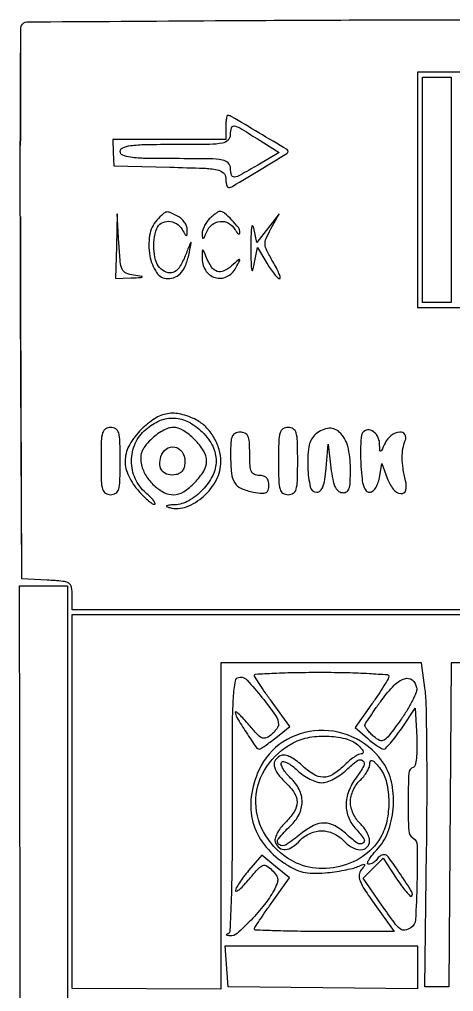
# Model space of a CAD drawing. Header units: inches. Extents: x 57 to 2760, y -193 to 2149.
# Drawn here: x 406.75 to 420.15, y 879.75 to 909.73 of the extents above; entities that cross this region are included whole.
import ezdxf

# ---------------------------------------------------------------- set-up
doc = ezdxf.new("R2010")
doc.units = ezdxf.units.IN
doc.header["$MEASUREMENT"] = 0
doc.set_wipeout_variables(frame=1)

# ---------------------------------------------------------------- blocks, each defined once
blk = doc.blocks.new('TG7-1H40CA')
blk.add_wipeout([(-0.386, 49.351), (148.648, 49.351), (148.648, -0.051), (-0.352, 0.023)])
for points in [[(147.02, 31.481), (1.203, 31.481), (1.203, 31.917, 0.045308), (1.179, 32.178, 0.211935), (1.096, 32.3, 0.114971), (0.916, 32.36, 0.009731), (0.426, 32.398), (-0.352, 32.443), (-0.39, 40.881, -0.000795), (-0.4, 44.129, -0.001282), (-0.396, 46.895, -0.000183), (-0.386, 49.351, -0.090476), (-0.358, 49.504, -0.30889), (-0.2, 49.613, -0.000184), (5.627, 49.652, -0.001327), (13.871, 49.682, -0.000244), (29.097, 49.689), (58.48, 49.689)], [(19.115, 29.852), (12.902, 29.852), (12.824, 19.86), (12.084, 19.86), (12.14, 24.079, 0.002564), (12.153, 25.751, 0.003313), (12.148, 27.287, 0.002518), (12.128, 28.573, 0.029179), (12.089, 29.075), (11.982, 29.852), (5.792, 29.852), (5.792, 19.782), (3.497, 19.794), (1.203, 19.806), (1.203, 31.333), (147.02, 31.333)]]:
    blk.add_lwpolyline(points, format="xyb")
for points in [[(11.862, 48.061), (11.862, 40.807), (25.629, 40.807), (25.629, 48.061), (11.862, 48.061)], [(12.898, 47.913), (12.898, 40.955), (12.01, 40.955), (12.01, 47.913), (12.898, 47.913)], [(1.055, 32.221), (1.055, -0.068), (-0.352, 0.023), (-0.389, 16.122), (-0.427, 32.221), (1.055, 32.221)], [(11.862, 21.118), (11.862, 19.789), (6.014, 19.86), (5.923, 21.118), (11.862, 21.118)]]:
    blk.add_lwpolyline(points)
for points in [[(5.94, 46.358), (5.94, 45.988), (2.451, 45.988), (2.469, 45.581), (2.487, 45.174), (4.213, 45.132, -0.003322), (5.267, 45.1, -0.038299), (5.678, 45.053, -0.133725), (5.867, 44.96, -0.215364), (5.94, 44.799, 0.028833), (5.946, 44.688, 0.045093), (5.966, 44.593, 0.056552), (5.995, 44.528, 0.268507), (6.029, 44.508, 0.135941), (6.153, 44.542, 0.001246), (6.983, 45.043, 0.000768), (7.829, 45.558, 0.261286), (7.865, 45.622, 0.263978), (7.835, 45.674, 0.000504), (6.964, 46.193, 0.000838), (6.109, 46.7, 0.134061), (6.003, 46.728, 0.337873), (5.979, 46.71, 0.024452), (5.959, 46.62, 0.026317), (5.945, 46.5, 0.016111)], [(6.916, 46.01), (7.594, 45.588), (6.926, 45.196, -0.005221), (6.389, 44.889, -0.099195), (6.206, 44.83, -0.367568), (6.117, 44.89, -0.068999), (6.088, 45.1, 0.206449), (6.018, 45.263, 0.14711), (5.838, 45.353, 0.039902), (5.442, 45.389, 0.003167), (4.386, 45.396, -0.004301), (3.465, 45.404, -0.028132), (3.004, 45.438, -0.065619), (2.76, 45.503, -0.303591), (2.683, 45.618, -0.303591), (2.76, 45.733, -0.065619), (3.004, 45.798, -0.028132), (3.465, 45.832, -0.004301), (4.386, 45.84, 0.003167), (5.442, 45.847, 0.039902), (5.838, 45.884, 0.14711), (6.018, 45.974, 0.206449), (6.088, 46.136, -0.06272), (6.115, 46.348, -0.385495), (6.199, 46.404, -0.097232), (6.372, 46.342, -0.004379)], [(2.564, 42.694), (2.535, 41.695), (3.016, 41.717, 0.001061), (3.328, 41.732, 0.189574), (3.357, 41.746, 0.607407), (3.352, 41.761, 0.001807), (3.097, 41.801, -0.067331), (2.867, 41.868, -0.18115), (2.747, 41.986, -0.085855), (2.686, 42.213, -0.00854), (2.645, 42.778), (2.592, 43.694)], [(3.816, 43.497, 0.144818), (3.591, 43.028, 0.086138), (3.598, 42.403, 0.098518), (3.806, 41.882, 0.253899), (4.151, 41.695, 0.109144), (4.386, 41.747, 0.112719), (4.574, 41.893, 0.084852), (4.717, 42.144, 0.038521), (4.819, 42.51, 0.001406), (4.875, 42.8, 0.648778), (4.863, 42.809, 0.165659), (4.841, 42.782, 0.000788), (4.71, 42.444, -0.038423), (4.539, 42.086, -0.131443), (4.359, 41.905, -0.200564), (4.16, 41.879, -0.107143), (3.937, 41.995, -0.14113), (3.8, 42.196, -0.053848), (3.729, 42.529, -0.051212), (3.729, 42.903, -0.066048), (3.809, 43.237, -0.168845), (3.951, 43.405, -0.142699), (4.177, 43.464, -0.128048), (4.418, 43.392, -0.126242), (4.596, 43.213, 0.005064), (4.693, 43.049, 0.25258), (4.725, 43.031, 0.408976), (4.746, 43.05, 0.008423), (4.751, 43.207, 0.097562), (4.732, 43.316, 0.058632), (4.67, 43.432, 0.055588), (4.579, 43.537, 0.063016), (4.469, 43.614, 0.016276), (4.226, 43.735, 0.152237), (4.111, 43.749, 0.149804), (4.008, 43.696, 0.015608)], [(5.432, 43.535, 0.048473), (5.344, 43.428, 0.039324), (5.271, 43.298, 0.040768), (5.222, 43.166, 0.077456), (5.209, 43.054, 0.035007), (5.22, 42.953, 0.522663), (5.247, 42.94, 0.154533), (5.286, 42.984, 0.010489), (5.352, 43.139, -0.129771), (5.52, 43.363, -0.147993), (5.768, 43.462, -0.14993), (6.027, 43.406, -0.133994), (6.224, 43.213, 0.025979), (6.283, 43.123, 0.095697), (6.332, 43.077, 0.336476), (6.363, 43.08, 0.203385), (6.38, 43.116, 0.170912), (6.331, 43.268, 0.028865), (6.129, 43.503, 0.02873), (5.902, 43.714, 0.174525), (5.754, 43.768, 0.136462), (5.706, 43.754, 0.020999), (5.623, 43.699, 0.022131), (5.528, 43.624, 0.017604)], [(6.717, 42.657, 0.003205), (6.721, 42.145, 0.044955), (6.741, 41.962, 0.770881), (6.772, 41.96, 0.032383), (6.819, 42.139), (6.919, 42.657), (7.207, 42.177, 0.015071), (7.325, 41.993, 0.021457), (7.441, 41.838, 0.018274), (7.544, 41.72, 0.203545), (7.6, 41.696, 0.49356), (7.624, 41.726, 0.02976), (7.583, 41.852, 0.026102), (7.505, 42.024, 0.013838), (7.392, 42.228, -0.015793), (7.207, 42.566, -0.103211), (7.157, 42.752, -0.11752), (7.188, 42.931, -0.023055), (7.334, 43.227), (7.589, 43.694), (6.904, 42.814), (6.809, 43.254, 0.158886), (6.773, 43.317, 0.594941), (6.741, 43.305, 0.03324), (6.721, 43.083, 0.005629)], [(5.209, 42.354, 0.146112), (5.314, 41.96, 0.18165), (5.61, 41.729, 0.191841), (5.973, 41.757, 0.159327), (6.252, 42.028, 0.002315), (6.372, 42.259, 0.430305), (6.364, 42.282, 0.292475), (6.335, 42.278, 0.001752), (6.119, 42.088, -0.074148), (5.88, 41.932, -0.188409), (5.677, 41.92, -0.165014), (5.501, 42.052, -0.054548), (5.347, 42.339, 0.002384), (5.258, 42.556, 0.274905), (5.235, 42.574, 0.431877), (5.217, 42.559, 0.003453)], [(3.335, 37.047, 0.063875), (2.976, 36.582, 0.11692), (2.836, 36.127, 0.1208), (2.918, 35.668, 0.070948), (3.214, 35.193, 0.017049), (3.372, 35.018, 0.022455), (3.527, 34.871, 0.020752), (3.664, 34.763, 0.158892), (3.741, 34.737, 0.517687), (3.761, 34.766, 0.077414), (3.721, 34.842, 0.036724), (3.62, 34.956, 0.016144), (3.472, 35.092, -0.110625), (3.147, 35.528, -0.105317), (3.032, 36.07, -0.105317), (3.147, 36.611, -0.110625), (3.472, 37.048, -0.07849), (3.906, 37.316, -0.110968), (4.353, 37.396, -0.109871), (4.793, 37.277, -0.075809), (5.211, 36.969, -0.034222), (5.404, 36.748, -0.050097), (5.538, 36.528, -0.055278), (5.617, 36.304, -0.056925), (5.644, 36.07, -0.118158), (5.537, 35.624, -0.072641), (5.224, 35.18, -0.072806), (4.797, 34.846, -0.120217), (4.36, 34.72, 0.009125), (4.182, 34.71, 0.114346), (4.118, 34.69, 0.615792), (4.12, 34.664, 0.037029), (4.212, 34.633, 0.154529), (4.729, 34.661, 0.093416), (5.257, 34.982, 0.088996), (5.653, 35.492, 0.121271), (5.792, 36.055, 0.074168), (5.736, 36.43, 0.05991), (5.572, 36.802, 0.060466), (5.326, 37.121, 0.079287), (5.03, 37.339, 0.059809), (4.559, 37.515, 0.102616), (4.141, 37.53, 0.099799), (3.744, 37.376, 0.054249)], [(2.091, 36.07, 0.006583), (2.099, 35.457, 0.063075), (2.139, 35.2, 0.183695), (2.229, 35.08, 0.142406), (2.387, 35.033, 0.142406), (2.546, 35.08, 0.183695), (2.636, 35.2, 0.063075), (2.675, 35.457, 0.006583), (2.683, 36.07, 0.006583), (2.675, 36.682, 0.063075), (2.636, 36.939, 0.183695), (2.546, 37.06, 0.142406), (2.387, 37.106, 0.142406), (2.229, 37.06, 0.183695), (2.139, 36.939, 0.063075), (2.099, 36.682, 0.006583)], [(3.625, 36.728, 0.031856), (3.444, 36.523, 0.077347), (3.346, 36.346, 0.090105), (3.315, 36.166, 0.055559), (3.341, 35.951, 0.081392), (3.482, 35.615, 0.067049), (3.73, 35.315, 0.0705), (4.033, 35.105, 0.116624), (4.335, 35.033, 0.144777), (4.639, 35.123, 0.05545), (4.984, 35.406, 0.0554), (5.26, 35.759, 0.139071), (5.348, 36.07, 0.139429), (5.258, 36.386, 0.057878), (4.98, 36.738, 0.057878), (4.628, 37.016, 0.139429), (4.312, 37.106, 0.089838), (4.166, 37.08, 0.036031), (3.982, 36.995, 0.034193), (3.792, 36.873, 0.036573)], [(6.09, 36.255, 0.023175), (6.118, 35.694, 0.114803), (6.218, 35.397, 0.15684), (6.422, 35.223, 0.055307), (6.795, 35.113, 0.018971), (7.059, 35.077, 0.130778), (7.187, 35.098, 0.223421), (7.251, 35.174, 0.067577), (7.272, 35.327, 0.07117), (7.254, 35.458, 0.125057), (7.199, 35.551, 0.125703), (7.106, 35.607, 0.072317), (6.976, 35.626, -0.102588), (6.823, 35.657, -0.188085), (6.734, 35.746, -0.090841), (6.69, 35.925, -0.013964), (6.68, 36.292, 0.013964), (6.67, 36.659, 0.090841), (6.627, 36.838, 0.188085), (6.537, 36.926, 0.102588), (6.384, 36.958, 0.1062), (6.23, 36.925, 0.190196), (6.141, 36.833, 0.087386), (6.099, 36.647, 0.012587)], [(7.568, 36.07, 0.006583), (7.576, 35.457, 0.063075), (7.616, 35.2, 0.183695), (7.706, 35.08, 0.142406), (7.865, 35.033, 0.142406), (8.023, 35.08, 0.183695), (8.113, 35.2, 0.063075), (8.153, 35.457, 0.006583), (8.161, 36.07, 0.006583), (8.153, 36.682, 0.063075), (8.113, 36.939, 0.183695), (8.023, 37.06, 0.142406), (7.865, 37.106, 0.142406), (7.706, 37.06, 0.183695), (7.616, 36.939, 0.063075), (7.576, 36.682, 0.006583)], [(8.682, 36.866, 0.163185), (8.503, 36.507, 0.044646), (8.472, 35.867, 0.044758), (8.55, 35.27, 0.351427), (8.753, 35.108, 0.204584), (8.858, 35.153, 0.098698), (8.938, 35.279, 0.054285), (8.998, 35.501, 0.016357), (9.04, 35.848), (9.105, 36.588), (9.188, 35.861, 0.017461), (9.241, 35.508, 0.05942), (9.31, 35.287, 0.102596), (9.404, 35.157, 0.150698), (9.53, 35.097, 0.152838), (9.661, 35.118, 0.195042), (9.741, 35.209, 0.073833), (9.78, 35.412, 0.01039), (9.789, 35.838, 0.061017), (9.705, 36.527, 0.145602), (9.445, 36.966, 0.235545), (9.08, 37.074, 0.153379)], [(10.145, 36.901, 0.073007), (10.118, 36.778, 0.01085), (10.104, 36.525, 0.012021), (10.102, 36.224, 0.010093), (10.114, 35.904, 0.013977), (10.146, 35.521, 0.052411), (10.198, 35.286, 0.101984), (10.274, 35.155, 0.213652), (10.38, 35.108, 0.165614), (10.473, 35.139, 0.079663), (10.561, 35.233, 0.062481), (10.633, 35.375, 0.041691), (10.681, 35.552), (10.762, 35.996), (10.925, 35.539, 0.07709), (11.108, 35.202, 0.199945), (11.343, 35.067, 0.382726), (11.494, 35.17, 0.123481), (11.492, 35.465, -0.023456), (11.413, 35.843, -0.038003), (11.386, 36.17, -0.044745), (11.409, 36.454, -0.060823), (11.483, 36.699, 0.246719), (11.47, 36.889, 0.291863), (11.311, 36.966, 0.135672), (11.047, 36.858, 0.116567), (10.858, 36.625, -0.002616), (10.745, 36.394, -0.260253), (10.716, 36.374, -0.427254), (10.696, 36.392, -0.004164), (10.687, 36.609, 0.123204), (10.621, 36.842, 0.139691), (10.455, 37.004, 0.203134), (10.272, 37.021, 0.227946)], [(4.682, 36.072, -0.053601), (4.664, 35.909, -0.091275), (4.612, 35.784, -0.106204), (4.525, 35.698, -0.09504), (4.407, 35.651, -0.101555), (4.161, 35.654, -0.166862), (3.986, 35.76, -0.160112), (3.908, 35.957, -0.092043), (3.94, 36.212, -0.16111), (4.109, 36.445, -0.205475), (4.366, 36.503, -0.197257), (4.593, 36.356, -0.152585)], [(10.973, 29.434, -0.131406), (10.953, 29.357, -0.006826), (10.82, 29.134, -0.010431), (10.651, 28.871, -0.007358), (10.451, 28.583), (9.93, 27.854), (10.312, 27.521, 0.014378), (10.467, 27.393, 0.018469), (10.617, 27.285, 0.01651), (10.746, 27.205, 0.130652), (10.814, 27.187, 0.20313), (10.88, 27.216, 0.013408), (11.024, 27.372, 0.017692), (11.188, 27.576, 0.012191), (11.361, 27.817), (11.788, 28.446), (11.833, 27.56, -0.014552), (11.841, 27.196, -0.027737), (11.823, 26.904, -0.029563), (11.785, 26.691, -0.258795), (11.722, 26.623, 0.310168), (11.589, 26.447, 0.011007), (11.568, 25.556, 0.011877), (11.587, 24.668, 0.247819), (11.718, 24.446, -0.257651), (11.849, 24.212, -0.007951), (11.841, 23.067, -0.008307), (11.796, 21.925, -0.234742), (11.653, 21.675, -0.10868), (11.471, 21.604, -0.209491), (11.323, 21.642, -0.069745), (11.145, 21.828, -0.005541), (10.752, 22.385), (10.185, 23.208), (10.491, 23.514), (10.797, 23.82), (11.203, 23.206, 0.011228), (11.363, 22.975, 0.019236), (11.508, 22.791, 0.014369), (11.63, 22.656, 0.420518), (11.672, 22.656, 0.350007), (11.686, 22.781, 0.007746), (11.332, 23.326, 0.008825), (10.962, 23.856, 0.240267), (10.814, 23.931, 0.101238), (10.762, 23.92, 0.052035), (10.703, 23.887, 0.048689), (10.647, 23.839, 0.052822), (10.603, 23.783, -0.071577), (10.556, 23.726, -0.052873), (10.49, 23.678, -0.053301), (10.415, 23.646, -0.076927), (10.345, 23.635, -0.47503), (10.316, 23.67, -0.081157), (10.352, 23.765, -0.040775), (10.451, 23.908, -0.018492), (10.603, 24.079, 0.10242), (10.943, 24.622, 0.067055), (11.106, 25.345, 0.066503), (11.073, 26.092, 0.096013), (10.835, 26.708, 0.133494), (9.971, 27.504, 0.130796), (8.817, 27.761, 0.134179), (7.709, 27.409, 0.14353), (6.968, 26.55, 0.073446), (6.729, 25.716, 0.098596), (6.779, 24.934, 0.101114), (7.122, 24.245, 0.080904), (7.732, 23.681, 0.028386), (8.052, 23.494, 0.058248), (8.323, 23.394, 0.056438), (8.616, 23.357, 0.025167), (9.004, 23.371, 0.01262), (9.298, 23.405, 0.0122), (9.593, 23.453, 0.012204), (9.851, 23.509, 0.043065), (10.011, 23.562, -0.00715), (10.183, 23.633, -0.283019), (10.221, 23.627, -0.390749), (10.225, 23.593, -0.009716), (10.123, 23.463, 0.150776), (10.06, 23.306, 0.114339), (10.087, 23.121, 0.052884), (10.223, 22.857, 0.009501), (10.538, 22.399), (11.138, 21.562), (8.983, 21.562, -0.003204), (8.157, 21.567, -0.005341), (7.461, 21.584, -0.001145), (6.857, 21.606, -0.402906), (6.828, 21.636, -0.142974), (6.843, 21.686, -0.002861), (6.987, 21.909, -0.006551), (7.162, 22.169, -0.004324), (7.37, 22.463), (7.911, 23.216), (7.481, 23.567), (7.05, 23.917), (6.647, 23.443, 0.014208), (6.493, 23.25, 0.018196), (6.362, 23.064, 0.016255), (6.266, 22.904, 0.128105), (6.244, 22.82, 0.572248), (6.276, 22.802, 0.050088), (6.371, 22.868, 0.02866), (6.51, 23.002, 0.013207), (6.676, 23.19, -0.010058), (6.95, 23.506, -0.118224), (7.083, 23.597, -0.237177), (7.202, 23.585, -0.053339), (7.366, 23.454, -0.039535), (7.498, 23.301, -0.135441), (7.544, 23.179, -0.119455), (7.524, 23.042, -0.027596), (7.425, 22.829, -0.044231), (7.138, 22.39, -0.025118), (6.72, 21.912, -0.019166), (6.293, 21.504, -0.198355), (6.068, 21.426, -0.029627), (5.998, 21.434, -0.193294), (5.969, 21.452, -0.404272), (5.972, 21.475, -0.066696), (6.014, 21.5, 0.289971), (6.082, 21.598, 0.002382), (6.12, 22.574, 0.006572), (6.145, 23.812, 0.002724), (6.149, 25.485, -0.001395), (6.148, 27.81, -0.014111), (6.177, 28.777, -0.029885), (6.238, 29.29, -0.36293), (6.38, 29.408, -0.210652), (6.603, 29.31, -0.014793), (7.059, 28.78, -0.016782), (7.478, 28.225, -0.154728), (7.568, 27.941, -0.126198), (7.553, 27.88, -0.033767), (7.498, 27.794, -0.031987), (7.42, 27.702, -0.028262), (7.327, 27.616, -0.08915), (7.181, 27.533, -0.195387), (7.055, 27.539, -0.096747), (6.908, 27.645, -0.013657), (6.661, 27.925, 0.009761), (6.498, 28.113, 0.019753), (6.361, 28.253, 0.024259), (6.261, 28.339, 0.623786), (6.236, 28.327, 0.137715), (6.282, 28.164, 0.00741), (6.571, 27.705, 0.005258), (6.879, 27.242, 0.244157), (6.976, 27.19, 0.147025), (7.023, 27.203, 0.007308), (7.156, 27.292, 0.011264), (7.313, 27.404, 0.007862), (7.486, 27.537), (7.921, 27.885), (7.374, 28.63, -0.005449), (7.165, 28.921, -0.008075), (6.989, 29.182, -0.004203), (6.846, 29.405, -0.141513), (6.828, 29.465, -0.399201), (6.863, 29.502, -0.001888), (7.437, 29.529, -0.00687), (8.106, 29.55, -0.004124), (8.901, 29.556, -0.005517), (9.695, 29.547, -0.00918), (10.364, 29.52, -0.003348), (10.928, 29.483, -0.393227)], [(11.831, 29.085, -0.142), (11.819, 28.947, -0.021604), (11.705, 28.689, -0.022728), (11.539, 28.39, -0.01793), (11.333, 28.082, -0.006792), (10.984, 27.609, -0.092267), (10.826, 27.466, -0.24954), (10.689, 27.457, -0.077654), (10.511, 27.574, -0.016777), (10.405, 27.677, -0.022231), (10.316, 27.778, -0.020391), (10.251, 27.865, -0.161203), (10.237, 27.914, -0.131743), (10.255, 27.972, -0.003997), (10.393, 28.185, -0.007647), (10.563, 28.435, -0.005182), (10.763, 28.714, -0.035816), (11.137, 29.154, -0.115555), (11.459, 29.358, -0.257441), (11.691, 29.318, -0.178661)], [(10.058, 27.278, -0.028002), (10.146, 27.179, -0.101713), (10.184, 27.104, -0.27079), (10.172, 27.06, -0.197762), (10.124, 27.039, 0.124701), (10.034, 27.017, 0.025481), (9.893, 26.931, 0.025376), (9.735, 26.811, 0.021447), (9.58, 26.669, -0.056775), (9.245, 26.402, -0.144347), (8.948, 26.32, -0.138044), (8.645, 26.41, -0.05014), (8.289, 26.689, 0.032497), (8.108, 26.84, 0.048319), (7.931, 26.946, 0.058925), (7.772, 26.999, 0.143956), (7.651, 26.989, 0.145834), (7.48, 26.858, 0.200038), (7.437, 26.671, 0.120836), (7.539, 26.431, 0.042778), (7.79, 26.151, -0.05866), (8.057, 25.834, -0.150122), (8.14, 25.549, -0.142745), (8.051, 25.257, -0.051157), (7.773, 24.916, 0.034005), (7.625, 24.746, 0.048268), (7.519, 24.574, 0.05808), (7.464, 24.421, 0.148797), (7.473, 24.304, 0.143945), (7.598, 24.141, 0.183338), (7.779, 24.09, 0.127786), (8.001, 24.171, 0.058588), (8.235, 24.375, -0.062472), (8.366, 24.488, -0.041885), (8.541, 24.584, -0.041901), (8.729, 24.649, -0.062761), (8.901, 24.671, -0.062761), (9.073, 24.649, -0.041901), (9.261, 24.584, -0.041885), (9.435, 24.488, -0.062472), (9.567, 24.375, 0.076965), (9.829, 24.162, 0.125606), (10.102, 24.084, 0.199704), (10.299, 24.16, 0.205451), (10.381, 24.352, 0.084684), (10.36, 24.476, 0.040713), (10.294, 24.623, 0.038833), (10.198, 24.77, 0.044853), (10.085, 24.893, -0.062472), (9.972, 25.025, -0.041885), (9.876, 25.199, -0.041901), (9.811, 25.387, -0.062761), (9.789, 25.559, -0.062761), (9.811, 25.731, -0.041901), (9.876, 25.919, -0.041885), (9.972, 26.093, -0.062472), (10.085, 26.225, 0.038418), (10.199, 26.345, 0.035845), (10.296, 26.484, 0.037875), (10.363, 26.62, 0.091765), (10.386, 26.729, -0.096996), (10.406, 26.82, -0.401976), (10.453, 26.84, -0.114988), (10.534, 26.784, -0.013151), (10.682, 26.616, -0.110974), (10.888, 26.215, -0.054473), (10.97, 25.644, -0.052839), (10.927, 25.039, -0.075371), (10.755, 24.53, -0.11621), (10.235, 23.923, -0.098323), (9.466, 23.566, -0.097189), (8.612, 23.528, -0.110488), (7.849, 23.823, -0.121287), (7.108, 24.634, -0.137819), (6.873, 25.659, -0.13833), (7.207, 26.652, -0.122544), (8.023, 27.381, -0.079746), (8.525, 27.55, -0.054186), (9.129, 27.585, -0.056026), (9.691, 27.493, -0.128483)], [(8.901, 26.151, 0.083711), (9.066, 26.179, 0.035655), (9.272, 26.268, 0.034006), (9.484, 26.396, 0.037865), (9.668, 26.548, -0.030827), (10.007, 26.834, -0.345777), (10.172, 26.83, -0.362248), (10.202, 26.672, -0.031595), (9.964, 26.303, 0.066974), (9.734, 25.886, 0.092351), (9.655, 25.466, 0.099419), (9.735, 25.069, 0.08989), (9.962, 24.718, -0.039072), (10.204, 24.417, -0.435234), (10.173, 24.283, -0.293441), (9.998, 24.291, -0.033644), (9.676, 24.552, 0.058631), (9.315, 24.817, 0.12542), (8.983, 24.907, 0.122939), (8.644, 24.828, 0.055164), (8.26, 24.575, -0.02853), (7.801, 24.235, -0.317258), (7.586, 24.243, -0.426411), (7.565, 24.421, -0.031453), (7.939, 24.819, 0.0865), (8.204, 25.172, 0.117632), (8.297, 25.558, 0.118081), (8.206, 25.943, 0.087611), (7.943, 26.295, -0.029984), (7.809, 26.437, -0.042712), (7.71, 26.578, -0.050044), (7.655, 26.701, -0.223495), (7.663, 26.777, -0.315297), (7.724, 26.803, -0.065393), (7.841, 26.763, -0.047197), (7.989, 26.67, -0.027415), (8.148, 26.533, 0.039136), (8.327, 26.387, 0.034445), (8.534, 26.264, 0.036044), (8.737, 26.178, 0.081601)]]:
    blk.add_lwpolyline(points, format="xyb", close=True)

msp = doc.modelspace()

# ---------------------------------------------------------------- block references
at = {"linetype": 'Continuous'}
msp.add_blockref('TG7-1H40CA', (407.17835, 860.04158), dxfattribs=at)

doc.saveas('drawing.dxf')
